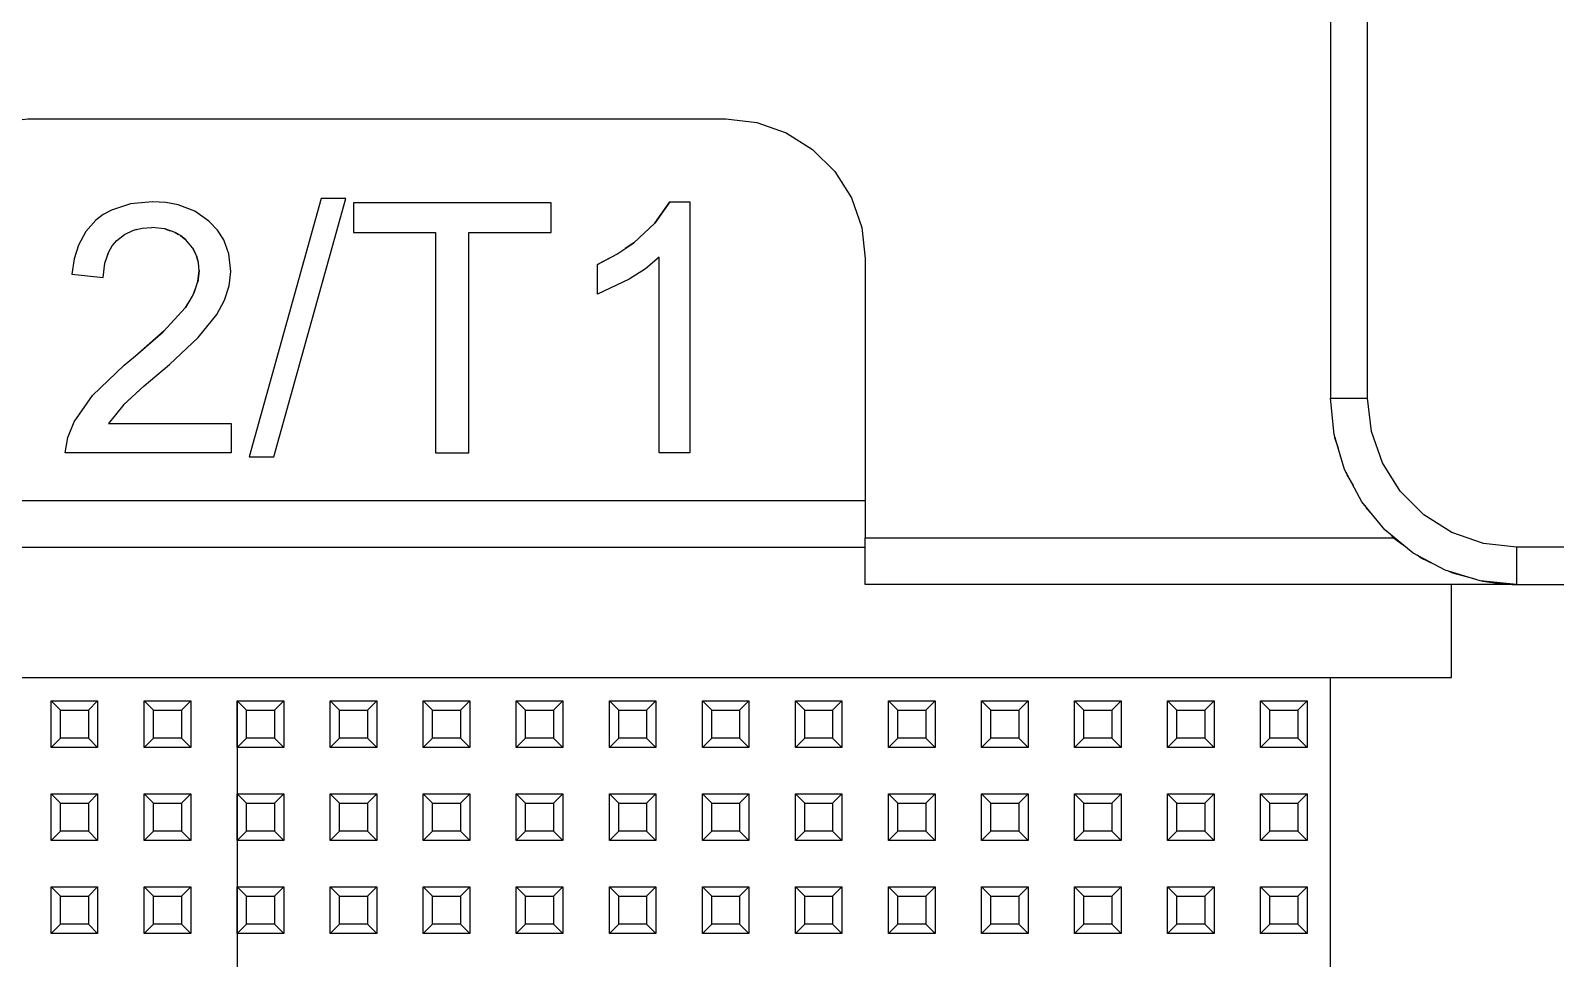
# Model space of a CAD drawing. Header units: millimetres. Extents: x 0 to 156, y 0 to 155.
# Drawn here: x 17.06 to 49.84, y 26.46 to 46.4 of the extents above; entities that cross this region are included whole.
import ezdxf

# ---------------------------------------------------------------- set-up
doc = ezdxf.new("R2010")
doc.units = ezdxf.units.MM

# ---------------------------------------------------------------- blocks, each defined once
blk = doc.blocks.new('CHINT_70dbcf6fe7c4519691b3c42ff544d895_FACE_0')
at = {"color": 141, "linetype": 'Continuous', "true_color": 0x40d9ff}
for p, q in [((30.799, 42.722), (30.479, 42.259)), ((19.075, 42.018), (19.122, 42.04)), ((19.27, 42.109), (19.351, 42.129)), ((19.458, 42.154), (19.667, 42.169)), ((19.944, 42.14), (20.06, 42.099)), ((20.163, 42.063), (20.237, 42.02)), ((20.282, 41.993), (20.392, 41.906)), ((18.711, 41.571), (18.738, 41.647)), ((18.787, 41.729), (18.814, 41.775)), ((20.539, 41.734), (20.61, 41.593)), ((30.029, 41.842), (29.843, 41.716)), ((18.62, 41.093), (18.654, 41.405)), ((20.627, 41.56), (20.664, 41.421)), ((29.666, 41.596), (29.247, 41.371)), ((20.681, 41.243), (20.65, 40.996)), ((20.533, 40.694), (20.385, 40.452)), ((20.62, 40.91), (20.555, 40.737)), ((19.929, 39.954), (19.316, 39.413)), ((19.048, 38.348), (19.502, 38.768)), ((14, 36.3), (35, 36.3)), ((35, 35.5), (46.354, 35.5)), ((46.354, 35.5), (46.274, 35.587)), ((46.354, 35.5), (46.59, 35.328)), ((14, 35.3), (35, 35.3)), ((17.7, 31.8), (17.5, 32)), ((17.5, 31), (17.5, 32)), ((17.5, 32), (18.5, 32)), ((17.7, 31.8), (18.3, 31.8)), ((17.7, 31.2), (17.7, 31.8)), ((18.3, 31.8), (18.5, 32)), ((18.3, 31.8), (18.3, 31.2)), ((18.5, 32), (18.5, 31)), ((19.7, 31.8), (19.5, 32)), ((19.5, 31), (19.5, 32)), ((19.5, 32), (20.5, 32)), ((19.7, 31.8), (20.3, 31.8)), ((19.7, 31.2), (19.7, 31.8)), ((20.3, 31.8), (20.5, 32)), ((20.3, 31.8), (20.3, 31.2)), ((20.5, 32), (20.5, 31)), ((21.7, 31.8), (21.5, 32)), ((21.5, 31), (21.5, 32)), ((21.5, 32), (22.5, 32)), ((21.7, 31.8), (22.3, 31.8)), ((21.7, 31.2), (21.7, 31.8)), ((22.3, 31.8), (22.5, 32)), ((22.3, 31.8), (22.3, 31.2)), ((22.5, 32), (22.5, 31)), ((23.7, 31.8), (23.5, 32)), ((23.5, 31), (23.5, 32)), ((23.5, 32), (24.5, 32)), ((23.7, 31.8), (24.3, 31.8)), ((23.7, 31.2), (23.7, 31.8)), ((24.3, 31.8), (24.5, 32)), ((24.3, 31.8), (24.3, 31.2)), ((24.5, 32), (24.5, 31)), ((25.7, 31.8), (25.5, 32)), ((25.5, 31), (25.5, 32)), ((25.5, 32), (26.5, 32)), ((25.7, 31.8), (26.3, 31.8)), ((25.7, 31.2), (25.7, 31.8)), ((26.3, 31.8), (26.5, 32)), ((26.3, 31.8), (26.3, 31.2)), ((26.5, 32), (26.5, 31)), ((27.7, 31.8), (27.5, 32)), ((27.5, 31), (27.5, 32)), ((27.5, 32), (28.5, 32)), ((27.7, 31.8), (28.3, 31.8)), ((27.7, 31.2), (27.7, 31.8)), ((28.3, 31.8), (28.5, 32)), ((28.3, 31.8), (28.3, 31.2)), ((28.5, 32), (28.5, 31)), ((29.7, 31.8), (29.5, 32)), ((29.5, 31), (29.5, 32)), ((29.5, 32), (30.5, 32)), ((29.7, 31.8), (30.3, 31.8)), ((29.7, 31.2), (29.7, 31.8)), ((30.3, 31.8), (30.5, 32)), ((30.3, 31.8), (30.3, 31.2)), ((30.5, 32), (30.5, 31)), ((31.7, 31.8), (31.5, 32)), ((31.5, 31), (31.5, 32)), ((31.5, 32), (32.5, 32)), ((31.7, 31.8), (32.3, 31.8)), ((31.7, 31.2), (31.7, 31.8)), ((32.3, 31.8), (32.5, 32)), ((32.3, 31.8), (32.3, 31.2)), ((32.5, 32), (32.5, 31)), ((33.7, 31.8), (33.5, 32)), ((33.5, 31), (33.5, 32)), ((33.5, 32), (34.5, 32)), ((33.7, 31.8), (34.3, 31.8)), ((33.7, 31.2), (33.7, 31.8)), ((34.3, 31.8), (34.5, 32)), ((34.3, 31.8), (34.3, 31.2)), ((34.5, 32), (34.5, 31)), ((35.7, 31.8), (35.5, 32)), ((35.5, 31), (35.5, 32)), ((35.5, 32), (36.5, 32)), ((35.7, 31.8), (36.3, 31.8)), ((35.7, 31.2), (35.7, 31.8)), ((36.3, 31.8), (36.5, 32)), ((36.3, 31.8), (36.3, 31.2)), ((36.5, 32), (36.5, 31)), ((37.7, 31.8), (37.5, 32)), ((37.5, 31), (37.5, 32)), ((37.5, 32), (38.5, 32)), ((37.7, 31.8), (38.3, 31.8)), ((37.7, 31.2), (37.7, 31.8)), ((38.3, 31.8), (38.5, 32)), ((38.3, 31.8), (38.3, 31.2)), ((38.5, 32), (38.5, 31)), ((39.7, 31.8), (39.5, 32)), ((39.5, 31), (39.5, 32)), ((39.5, 32), (40.5, 32)), ((39.7, 31.8), (40.3, 31.8)), ((39.7, 31.2), (39.7, 31.8)), ((40.3, 31.8), (40.5, 32)), ((40.3, 31.8), (40.3, 31.2)), ((40.5, 32), (40.5, 31)), ((41.7, 31.8), (41.5, 32)), ((41.5, 31), (41.5, 32)), ((41.5, 32), (42.5, 32)), ((41.7, 31.8), (42.3, 31.8)), ((41.7, 31.2), (41.7, 31.8)), ((42.3, 31.8), (42.5, 32)), ((42.3, 31.8), (42.3, 31.2)), ((42.5, 32), (42.5, 31)), ((43.7, 31.8), (43.5, 32)), ((43.5, 31), (43.5, 32)), ((43.5, 32), (44.5, 32)), ((43.7, 31.8), (44.3, 31.8)), ((43.7, 31.2), (43.7, 31.8)), ((44.3, 31.8), (44.5, 32)), ((44.3, 31.8), (44.3, 31.2)), ((44.5, 32), (44.5, 31)), ((17.7, 31.2), (17.5, 31)), ((18.3, 31.2), (17.7, 31.2)), ((18.3, 31.2), (18.5, 31)), ((19.7, 31.2), (19.5, 31)), ((20.3, 31.2), (19.7, 31.2)), ((20.3, 31.2), (20.5, 31)), ((21.7, 31.2), (21.5, 31)), ((22.3, 31.2), (21.7, 31.2)), ((22.3, 31.2), (22.5, 31)), ((23.7, 31.2), (23.5, 31)), ((24.3, 31.2), (23.7, 31.2)), ((24.3, 31.2), (24.5, 31)), ((25.7, 31.2), (25.5, 31)), ((26.3, 31.2), (25.7, 31.2)), ((26.3, 31.2), (26.5, 31)), ((27.7, 31.2), (27.5, 31)), ((28.3, 31.2), (27.7, 31.2)), ((28.3, 31.2), (28.5, 31)), ((29.7, 31.2), (29.5, 31)), ((30.3, 31.2), (29.7, 31.2)), ((30.3, 31.2), (30.5, 31)), ((31.7, 31.2), (31.5, 31)), ((32.3, 31.2), (31.7, 31.2)), ((32.3, 31.2), (32.5, 31)), ((33.7, 31.2), (33.5, 31)), ((34.3, 31.2), (33.7, 31.2)), ((34.3, 31.2), (34.5, 31)), ((35.7, 31.2), (35.5, 31)), ((36.3, 31.2), (35.7, 31.2)), ((36.3, 31.2), (36.5, 31)), ((37.7, 31.2), (37.5, 31)), ((38.3, 31.2), (37.7, 31.2)), ((38.3, 31.2), (38.5, 31)), ((39.7, 31.2), (39.5, 31)), ((40.3, 31.2), (39.7, 31.2)), ((40.3, 31.2), (40.5, 31)), ((41.7, 31.2), (41.5, 31)), ((42.3, 31.2), (41.7, 31.2)), ((42.3, 31.2), (42.5, 31)), ((43.7, 31.2), (43.5, 31)), ((44.3, 31.2), (43.7, 31.2)), ((44.3, 31.2), (44.5, 31)), ((18.5, 31), (17.5, 31)), ((20.5, 31), (19.5, 31)), ((22.5, 31), (21.5, 31)), ((24.5, 31), (23.5, 31)), ((26.5, 31), (25.5, 31)), ((28.5, 31), (27.5, 31)), ((30.5, 31), (29.5, 31)), ((32.5, 31), (31.5, 31)), ((34.5, 31), (33.5, 31)), ((36.5, 31), (35.5, 31)), ((38.5, 31), (37.5, 31)), ((40.5, 31), (39.5, 31)), ((42.5, 31), (41.5, 31)), ((44.5, 31), (43.5, 31)), ((17.7, 29.8), (17.5, 30)), ((17.5, 29), (17.5, 30)), ((17.5, 30), (18.5, 30)), ((18.3, 29.8), (18.5, 30)), ((18.5, 30), (18.5, 29)), ((19.7, 29.8), (19.5, 30)), ((19.5, 29), (19.5, 30)), ((19.5, 30), (20.5, 30)), ((20.3, 29.8), (20.5, 30)), ((20.5, 30), (20.5, 29)), ((21.7, 29.8), (21.5, 30)), ((21.5, 29), (21.5, 30)), ((21.5, 30), (22.5, 30)), ((22.3, 29.8), (22.5, 30)), ((22.5, 30), (22.5, 29)), ((23.7, 29.8), (23.5, 30)), ((23.5, 29), (23.5, 30)), ((23.5, 30), (24.5, 30)), ((24.3, 29.8), (24.5, 30)), ((24.5, 30), (24.5, 29)), ((25.7, 29.8), (25.5, 30)), ((25.5, 29), (25.5, 30)), ((25.5, 30), (26.5, 30)), ((26.3, 29.8), (26.5, 30)), ((26.5, 30), (26.5, 29)), ((27.7, 29.8), (27.5, 30)), ((27.5, 29), (27.5, 30)), ((27.5, 30), (28.5, 30)), ((28.3, 29.8), (28.5, 30)), ((28.5, 30), (28.5, 29)), ((29.7, 29.8), (29.5, 30)), ((29.5, 29), (29.5, 30)), ((29.5, 30), (30.5, 30)), ((30.3, 29.8), (30.5, 30)), ((30.5, 30), (30.5, 29)), ((31.7, 29.8), (31.5, 30)), ((31.5, 29), (31.5, 30)), ((31.5, 30), (32.5, 30)), ((32.3, 29.8), (32.5, 30)), ((32.5, 30), (32.5, 29)), ((33.7, 29.8), (33.5, 30)), ((33.5, 29), (33.5, 30)), ((33.5, 30), (34.5, 30)), ((34.3, 29.8), (34.5, 30)), ((34.5, 30), (34.5, 29)), ((35.7, 29.8), (35.5, 30)), ((35.5, 29), (35.5, 30)), ((35.5, 30), (36.5, 30)), ((36.3, 29.8), (36.5, 30)), ((36.5, 30), (36.5, 29)), ((37.7, 29.8), (37.5, 30)), ((37.5, 29), (37.5, 30)), ((37.5, 30), (38.5, 30)), ((38.3, 29.8), (38.5, 30)), ((38.5, 30), (38.5, 29)), ((39.7, 29.8), (39.5, 30)), ((39.5, 29), (39.5, 30)), ((39.5, 30), (40.5, 30)), ((40.3, 29.8), (40.5, 30)), ((40.5, 30), (40.5, 29)), ((41.7, 29.8), (41.5, 30)), ((41.5, 29), (41.5, 30)), ((41.5, 30), (42.5, 30)), ((42.3, 29.8), (42.5, 30)), ((42.5, 30), (42.5, 29)), ((43.7, 29.8), (43.5, 30)), ((43.5, 29), (43.5, 30)), ((43.5, 30), (44.5, 30)), ((44.3, 29.8), (44.5, 30)), ((44.5, 30), (44.5, 29)), ((17.7, 29.8), (18.3, 29.8)), ((17.7, 29.2), (17.7, 29.8)), ((18.3, 29.8), (18.3, 29.2)), ((19.7, 29.8), (20.3, 29.8)), ((19.7, 29.2), (19.7, 29.8)), ((20.3, 29.8), (20.3, 29.2)), ((21.7, 29.8), (22.3, 29.8)), ((21.7, 29.2), (21.7, 29.8)), ((22.3, 29.8), (22.3, 29.2)), ((23.7, 29.8), (24.3, 29.8)), ((23.7, 29.2), (23.7, 29.8)), ((24.3, 29.8), (24.3, 29.2)), ((25.7, 29.8), (26.3, 29.8)), ((25.7, 29.2), (25.7, 29.8)), ((26.3, 29.8), (26.3, 29.2)), ((27.7, 29.8), (28.3, 29.8)), ((27.7, 29.2), (27.7, 29.8)), ((28.3, 29.8), (28.3, 29.2)), ((29.7, 29.8), (30.3, 29.8)), ((29.7, 29.2), (29.7, 29.8)), ((30.3, 29.8), (30.3, 29.2)), ((31.7, 29.8), (32.3, 29.8)), ((31.7, 29.2), (31.7, 29.8)), ((32.3, 29.8), (32.3, 29.2)), ((33.7, 29.8), (34.3, 29.8)), ((33.7, 29.2), (33.7, 29.8)), ((34.3, 29.8), (34.3, 29.2)), ((35.7, 29.8), (36.3, 29.8)), ((35.7, 29.2), (35.7, 29.8)), ((36.3, 29.8), (36.3, 29.2)), ((37.7, 29.8), (38.3, 29.8)), ((37.7, 29.2), (37.7, 29.8)), ((38.3, 29.8), (38.3, 29.2)), ((39.7, 29.8), (40.3, 29.8)), ((39.7, 29.2), (39.7, 29.8)), ((40.3, 29.8), (40.3, 29.2)), ((41.7, 29.8), (42.3, 29.8)), ((41.7, 29.2), (41.7, 29.8)), ((42.3, 29.8), (42.3, 29.2)), ((43.7, 29.8), (44.3, 29.8)), ((43.7, 29.2), (43.7, 29.8)), ((44.3, 29.8), (44.3, 29.2)), ((17.7, 29.2), (17.5, 29)), ((18.3, 29.2), (17.7, 29.2)), ((18.3, 29.2), (18.5, 29)), ((19.7, 29.2), (19.5, 29)), ((20.3, 29.2), (19.7, 29.2)), ((20.3, 29.2), (20.5, 29)), ((21.7, 29.2), (21.5, 29)), ((22.3, 29.2), (21.7, 29.2)), ((22.3, 29.2), (22.5, 29)), ((23.7, 29.2), (23.5, 29)), ((24.3, 29.2), (23.7, 29.2)), ((24.3, 29.2), (24.5, 29)), ((25.7, 29.2), (25.5, 29)), ((26.3, 29.2), (25.7, 29.2)), ((26.3, 29.2), (26.5, 29)), ((27.7, 29.2), (27.5, 29)), ((28.3, 29.2), (27.7, 29.2)), ((28.3, 29.2), (28.5, 29)), ((29.7, 29.2), (29.5, 29)), ((30.3, 29.2), (29.7, 29.2)), ((30.3, 29.2), (30.5, 29)), ((31.7, 29.2), (31.5, 29)), ((32.3, 29.2), (31.7, 29.2)), ((32.3, 29.2), (32.5, 29)), ((33.7, 29.2), (33.5, 29)), ((34.3, 29.2), (33.7, 29.2)), ((34.3, 29.2), (34.5, 29)), ((35.7, 29.2), (35.5, 29)), ((36.3, 29.2), (35.7, 29.2)), ((36.3, 29.2), (36.5, 29)), ((37.7, 29.2), (37.5, 29)), ((38.3, 29.2), (37.7, 29.2)), ((38.3, 29.2), (38.5, 29)), ((39.7, 29.2), (39.5, 29)), ((40.3, 29.2), (39.7, 29.2)), ((40.3, 29.2), (40.5, 29)), ((41.7, 29.2), (41.5, 29)), ((42.3, 29.2), (41.7, 29.2)), ((42.3, 29.2), (42.5, 29)), ((43.7, 29.2), (43.5, 29)), ((44.3, 29.2), (43.7, 29.2)), ((44.3, 29.2), (44.5, 29)), ((18.5, 29), (17.5, 29)), ((20.5, 29), (19.5, 29)), ((22.5, 29), (21.5, 29)), ((24.5, 29), (23.5, 29)), ((26.5, 29), (25.5, 29)), ((28.5, 29), (27.5, 29)), ((30.5, 29), (29.5, 29)), ((32.5, 29), (31.5, 29)), ((34.5, 29), (33.5, 29)), ((36.5, 29), (35.5, 29)), ((38.5, 29), (37.5, 29)), ((40.5, 29), (39.5, 29)), ((42.5, 29), (41.5, 29)), ((44.5, 29), (43.5, 29)), ((17.7, 27.8), (17.5, 28)), ((17.5, 27), (17.5, 28)), ((17.5, 28), (18.5, 28)), ((18.3, 27.8), (18.5, 28)), ((18.5, 28), (18.5, 27)), ((19.7, 27.8), (19.5, 28)), ((19.5, 27), (19.5, 28)), ((19.5, 28), (20.5, 28)), ((20.3, 27.8), (20.5, 28)), ((20.5, 28), (20.5, 27)), ((21.7, 27.8), (21.5, 28)), ((21.5, 27), (21.5, 28)), ((21.5, 28), (22.5, 28)), ((22.3, 27.8), (22.5, 28)), ((22.5, 28), (22.5, 27)), ((23.7, 27.8), (23.5, 28)), ((23.5, 27), (23.5, 28)), ((23.5, 28), (24.5, 28)), ((24.3, 27.8), (24.5, 28)), ((24.5, 28), (24.5, 27)), ((25.7, 27.8), (25.5, 28)), ((25.5, 27), (25.5, 28)), ((25.5, 28), (26.5, 28)), ((26.3, 27.8), (26.5, 28)), ((26.5, 28), (26.5, 27)), ((27.7, 27.8), (27.5, 28)), ((27.5, 27), (27.5, 28)), ((27.5, 28), (28.5, 28)), ((28.3, 27.8), (28.5, 28)), ((28.5, 28), (28.5, 27)), ((29.7, 27.8), (29.5, 28)), ((29.5, 27), (29.5, 28)), ((29.5, 28), (30.5, 28)), ((30.3, 27.8), (30.5, 28)), ((30.5, 28), (30.5, 27)), ((31.7, 27.8), (31.5, 28)), ((31.5, 27), (31.5, 28)), ((31.5, 28), (32.5, 28)), ((32.3, 27.8), (32.5, 28)), ((32.5, 28), (32.5, 27)), ((33.7, 27.8), (33.5, 28)), ((33.5, 27), (33.5, 28)), ((33.5, 28), (34.5, 28)), ((34.3, 27.8), (34.5, 28)), ((34.5, 28), (34.5, 27)), ((35.7, 27.8), (35.5, 28)), ((35.5, 27), (35.5, 28)), ((35.5, 28), (36.5, 28)), ((36.3, 27.8), (36.5, 28)), ((36.5, 28), (36.5, 27)), ((37.7, 27.8), (37.5, 28)), ((37.5, 27), (37.5, 28)), ((37.5, 28), (38.5, 28)), ((38.3, 27.8), (38.5, 28)), ((38.5, 28), (38.5, 27)), ((39.7, 27.8), (39.5, 28)), ((39.5, 27), (39.5, 28)), ((39.5, 28), (40.5, 28)), ((40.3, 27.8), (40.5, 28)), ((40.5, 28), (40.5, 27)), ((41.7, 27.8), (41.5, 28)), ((41.5, 27), (41.5, 28)), ((41.5, 28), (42.5, 28)), ((42.3, 27.8), (42.5, 28)), ((42.5, 28), (42.5, 27)), ((43.7, 27.8), (43.5, 28)), ((43.5, 27), (43.5, 28)), ((43.5, 28), (44.5, 28)), ((44.3, 27.8), (44.5, 28)), ((44.5, 28), (44.5, 27)), ((17.7, 27.8), (18.3, 27.8)), ((17.7, 27.2), (17.7, 27.8)), ((18.3, 27.8), (18.3, 27.2)), ((19.7, 27.8), (20.3, 27.8)), ((19.7, 27.2), (19.7, 27.8)), ((20.3, 27.8), (20.3, 27.2)), ((21.7, 27.8), (22.3, 27.8)), ((21.7, 27.2), (21.7, 27.8)), ((22.3, 27.8), (22.3, 27.2)), ((23.7, 27.8), (24.3, 27.8)), ((23.7, 27.2), (23.7, 27.8)), ((24.3, 27.8), (24.3, 27.2)), ((25.7, 27.8), (26.3, 27.8)), ((25.7, 27.2), (25.7, 27.8)), ((26.3, 27.8), (26.3, 27.2)), ((27.7, 27.8), (28.3, 27.8)), ((27.7, 27.2), (27.7, 27.8)), ((28.3, 27.8), (28.3, 27.2)), ((29.7, 27.8), (30.3, 27.8)), ((29.7, 27.2), (29.7, 27.8)), ((30.3, 27.8), (30.3, 27.2)), ((31.7, 27.8), (32.3, 27.8)), ((31.7, 27.2), (31.7, 27.8)), ((32.3, 27.8), (32.3, 27.2)), ((33.7, 27.8), (34.3, 27.8)), ((33.7, 27.2), (33.7, 27.8)), ((34.3, 27.8), (34.3, 27.2)), ((35.7, 27.8), (36.3, 27.8)), ((35.7, 27.2), (35.7, 27.8)), ((36.3, 27.8), (36.3, 27.2)), ((37.7, 27.8), (38.3, 27.8)), ((37.7, 27.2), (37.7, 27.8)), ((38.3, 27.8), (38.3, 27.2)), ((39.7, 27.8), (40.3, 27.8)), ((39.7, 27.2), (39.7, 27.8)), ((40.3, 27.8), (40.3, 27.2)), ((41.7, 27.8), (42.3, 27.8)), ((41.7, 27.2), (41.7, 27.8)), ((42.3, 27.8), (42.3, 27.2)), ((43.7, 27.8), (44.3, 27.8)), ((43.7, 27.2), (43.7, 27.8)), ((44.3, 27.8), (44.3, 27.2)), ((17.7, 27.2), (17.5, 27)), ((18.5, 27), (17.5, 27)), ((18.3, 27.2), (17.7, 27.2)), ((18.3, 27.2), (18.5, 27)), ((19.7, 27.2), (19.5, 27)), ((20.5, 27), (19.5, 27)), ((20.3, 27.2), (19.7, 27.2)), ((20.3, 27.2), (20.5, 27)), ((21.7, 27.2), (21.5, 27)), ((22.5, 27), (21.5, 27)), ((22.3, 27.2), (21.7, 27.2)), ((22.3, 27.2), (22.5, 27)), ((23.7, 27.2), (23.5, 27)), ((24.5, 27), (23.5, 27)), ((24.3, 27.2), (23.7, 27.2)), ((24.3, 27.2), (24.5, 27)), ((25.7, 27.2), (25.5, 27)), ((26.5, 27), (25.5, 27)), ((26.3, 27.2), (25.7, 27.2)), ((26.3, 27.2), (26.5, 27)), ((27.7, 27.2), (27.5, 27)), ((28.5, 27), (27.5, 27)), ((28.3, 27.2), (27.7, 27.2)), ((28.3, 27.2), (28.5, 27)), ((29.7, 27.2), (29.5, 27)), ((30.5, 27), (29.5, 27)), ((30.3, 27.2), (29.7, 27.2)), ((30.3, 27.2), (30.5, 27)), ((31.7, 27.2), (31.5, 27)), ((32.5, 27), (31.5, 27)), ((32.3, 27.2), (31.7, 27.2)), ((32.3, 27.2), (32.5, 27)), ((33.7, 27.2), (33.5, 27)), ((34.5, 27), (33.5, 27)), ((34.3, 27.2), (33.7, 27.2)), ((34.3, 27.2), (34.5, 27)), ((35.7, 27.2), (35.5, 27)), ((36.5, 27), (35.5, 27)), ((36.3, 27.2), (35.7, 27.2)), ((36.3, 27.2), (36.5, 27)), ((37.7, 27.2), (37.5, 27)), ((38.5, 27), (37.5, 27)), ((38.3, 27.2), (37.7, 27.2)), ((38.3, 27.2), (38.5, 27)), ((39.7, 27.2), (39.5, 27)), ((40.5, 27), (39.5, 27)), ((40.3, 27.2), (39.7, 27.2)), ((40.3, 27.2), (40.5, 27)), ((41.7, 27.2), (41.5, 27)), ((42.5, 27), (41.5, 27)), ((42.3, 27.2), (41.7, 27.2)), ((42.3, 27.2), (42.5, 27)), ((43.7, 27.2), (43.5, 27)), ((44.5, 27), (43.5, 27)), ((44.3, 27.2), (43.7, 27.2)), ((44.3, 27.2), (44.5, 27))]:
    blk.add_line(p, q, dxfattribs=at)
for points in [[(45, 62.4), (45, 38.5), (45.8, 38.5), (45.8, 59.059)], [(14, 35.5), (14, 41.5), (14.075, 42.168), (14.297, 42.802), (14.655, 43.37), (15.13, 43.845), (15.698, 44.203), (16.332, 44.425), (17, 44.5), (32, 44.5), (32.668, 44.425), (33.302, 44.203), (33.87, 43.845), (34.345, 43.37), (34.703, 42.802), (34.925, 42.168), (35, 41.5), (35, 35.5)], [(19.502, 38.768), (20.044, 39.226), (20.662, 39.802), (21.065, 40.299), (21.23, 40.604), (21.329, 40.912), (21.362, 41.225), (21.32, 41.599), (21.209, 41.9), (21.073, 42.114), (20.893, 42.305), (20.588, 42.517), (20.234, 42.655), (19.969, 42.705), (19.682, 42.722), (19.205, 42.677), (18.798, 42.544), (18.622, 42.444), (18.463, 42.323), (18.247, 42.082), (18.088, 41.788), (17.995, 41.496), (17.943, 41.166), (18.62, 41.093)], [(22.284, 37.242), (23.837, 42.788), (23.306, 42.788), (21.754, 37.242), (22.284, 37.242)], [(26.476, 37.33), (26.476, 42.063), (28.251, 42.063), (28.251, 42.7), (24.001, 42.7), (24.001, 42.063), (25.762, 42.063), (25.762, 37.33), (26.476, 37.33)], [(30.799, 42.722), (31.228, 42.722), (31.228, 37.33), (30.569, 37.33), (30.569, 41.529), (30.275, 41.282), (29.925, 41.055), (29.247, 40.734), (29.247, 41.371)], [(29.247, 41.371), (29.661, 41.593), (30.027, 41.841), (30.48, 42.26), (30.799, 42.722)], [(18.62, 41.093), (18.653, 41.403), (18.737, 41.646), (18.814, 41.774), (18.909, 41.887), (19.075, 42.019), (19.271, 42.11), (19.459, 42.154), (19.667, 42.169)], [(20.392, 41.906), (20.283, 41.993), (20.164, 42.063), (19.945, 42.139), (19.667, 42.169)], [(20.681, 41.243), (20.667, 41.407), (20.627, 41.559), (20.539, 41.733), (20.392, 41.906)], [(20.385, 40.452), (20.489, 40.609), (20.572, 40.768), (20.654, 41.009), (20.681, 41.243)], [(19.316, 39.413), (19.907, 39.93), (20.385, 40.452)], [(19.502, 38.768), (19.065, 38.368), (18.73, 37.959), (21.369, 37.959), (21.369, 37.326), (17.8, 37.326), (17.859, 37.656), (17.996, 37.992), (18.388, 38.558), (19.07, 39.211), (19.316, 39.413)], [(49, 34.5), (48.22, 34.577), (47.469, 34.804), (46.778, 35.174), (46.172, 35.672), (45.674, 36.278), (45.304, 36.969), (45.077, 37.72), (45, 38.5)], [(49, 35.3), (48.288, 35.38), (47.612, 35.617), (47.005, 35.998), (46.498, 36.505), (46.117, 37.112), (45.88, 37.788), (45.8, 38.5)], [(45.086, 37.688), (45.09, 37.658), (45.165, 37.43)], [(45.335, 36.911), (45.354, 36.854), (45.488, 36.627)], [(45.737, 36.201), (45.782, 36.124), (45.955, 35.935)], [(49, 34.5), (35, 34.5), (35, 35.5)], [(47.24, 34.927), (46.954, 35.063), (46.866, 35.127)], [(67.5, 35.3), (49, 35.3), (49, 34.5), (67.5, 34.5)], [(48.11, 34.61), (47.633, 34.741), (47.55, 34.78)], [(12.4, 34.5), (12.4, 32.5), (47.6, 32.5), (47.6, 34.5)], [(48.7, 34.513), (48.633, 34.516), (48.278, 34.564), (48.238, 34.575)], [(48.7, 34.53), (48.7, 34.511), (48.8, 34.505), (48.9, 34.501), (49, 34.5)], [(44, 2), (45, 3), (45, 32.5)], [(21.5, 32), (21.5, 19.258), (21.5, 20)]]:
    blk.add_lwpolyline(points, dxfattribs=at)
blk = doc.blocks.new('CHINT_70dbcf6fe7c4519691b3c42ff544d895')
at = {"color": 141, "true_color": 0x40d9ff}
blk.add_blockref('CHINT_70dbcf6fe7c4519691b3c42ff544d895_FACE_0', (0, 0), dxfattribs=at)

msp = doc.modelspace()

# ---------------------------------------------------------------- block references
at = {"color": 141, "true_color": 0x40d9ff}
msp.add_blockref('CHINT_70dbcf6fe7c4519691b3c42ff544d895', (0, 0), dxfattribs=at)

doc.saveas('drawing.dxf')
